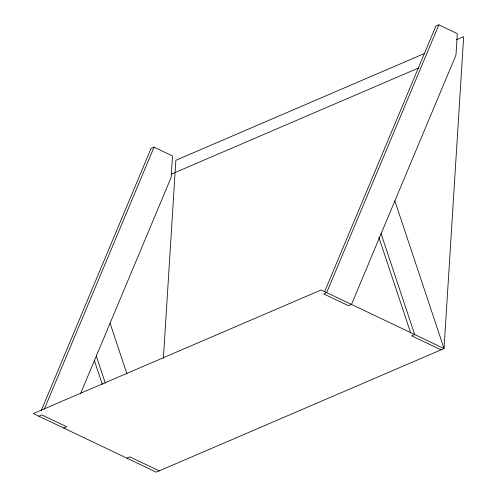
<?xml version="1.0" encoding="UTF-8"?>
<svg xmlns="http://www.w3.org/2000/svg" width="497" height="497" viewBox="0 0 497 497"><rect width="100%" height="100%" fill="white"/><g stroke="black" fill="none" stroke-linecap="round" stroke-linejoin="round"><path stroke-width="0.75" d="M163.395 358.387L175.863 160.276L424.481 53.502M41.282 410.479L151.057 148.454L154.051 147.162L172.502 155.959L171.154 177.379L80.446 393.904M44.283 409.193L154.051 147.162M324.584 291.745L435.863 26.136L438.857 24.85L457.308 33.647L455.96 55.068L351.491 304.431L348.49 305.717L323.69 293.895L326.684 292.609L438.857 24.85M456.538 39.735L463.664 36.672L444.045 348.546L156.238 472.15L33.336 413.566L321.137 289.962L444.045 348.546L394.866 200.9M171.359 174.149L418.921 67.828M38.884 416.206L41.878 414.92L66.685 426.743L63.691 428.035M126.878 458.153L129.879 456.867L159.239 470.864M441.044 349.838L411.684 335.842L414.678 334.549L381.106 233.745M378.838 237.243L410.702 332.897M110.061 323.212L126.94 373.899M96.3 356.057L105.364 383.286M94.281 360.288L102.37 384.572"/></g></svg>
